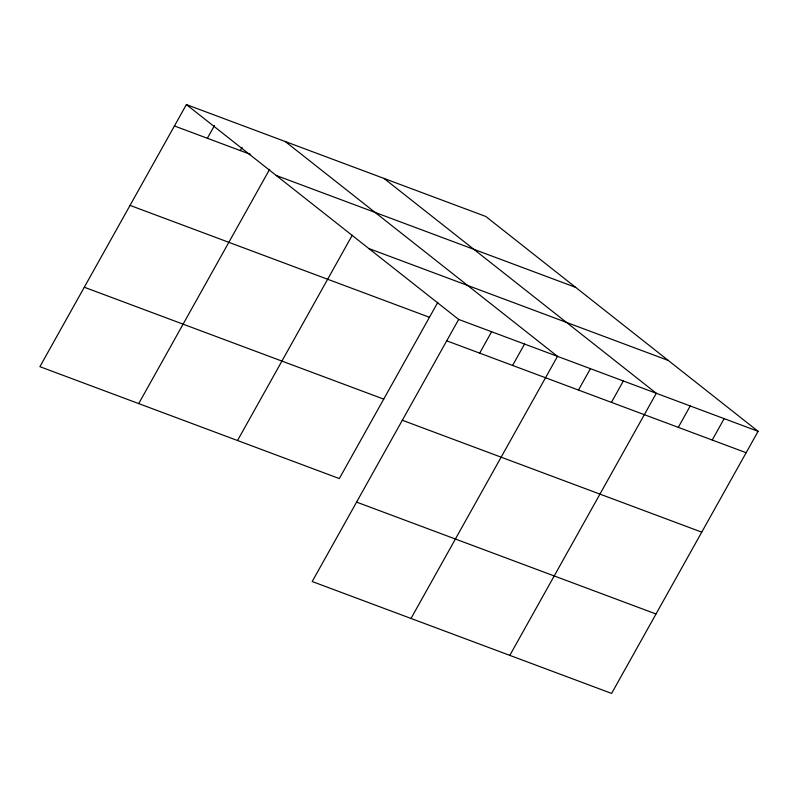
<?xml version="1.0" encoding="UTF-8"?>
<svg xmlns="http://www.w3.org/2000/svg" width="798" height="798" viewBox="0 0 798 798"><rect width="100%" height="100%" fill="white"/><g stroke="black" fill="none" stroke-linecap="round" stroke-linejoin="round"><path stroke-width="1.2" d="M186.383 104.578L458.68 319.439L312.198 581.533L611.617 693.422L758.1 431.329L485.802 216.467L186.383 104.578L39.9 366.671L339.32 478.561L437.853 302.262M207.36 138.273L214.532 125.436M240.298 150.583L242.093 147.371M138.712 403.598L269.634 169.326M237.515 440.526L352.247 235.24M479.658 353.135L491.618 331.739M512.595 365.444L524.545 344.048M411.01 618.46L557.483 356.357L285.195 141.495M578.47 390.062L590.42 368.666M611.408 402.372L623.358 380.975M509.812 655.377L656.295 393.284L383.998 178.423M678.28 427.359L690.23 405.963M712.215 440.037L724.165 418.651M174.423 125.964L250.522 154.403M276.238 175.48L575.657 287.37M368.816 248.527L668.245 360.427M458.68 319.439L758.1 431.329M130.034 205.395L429.454 317.295M446.72 340.826L746.15 452.715M84.299 287.24L383.718 399.13M402.332 420.257L701.751 532.156M356.586 502.102L656.016 613.991"/></g></svg>
